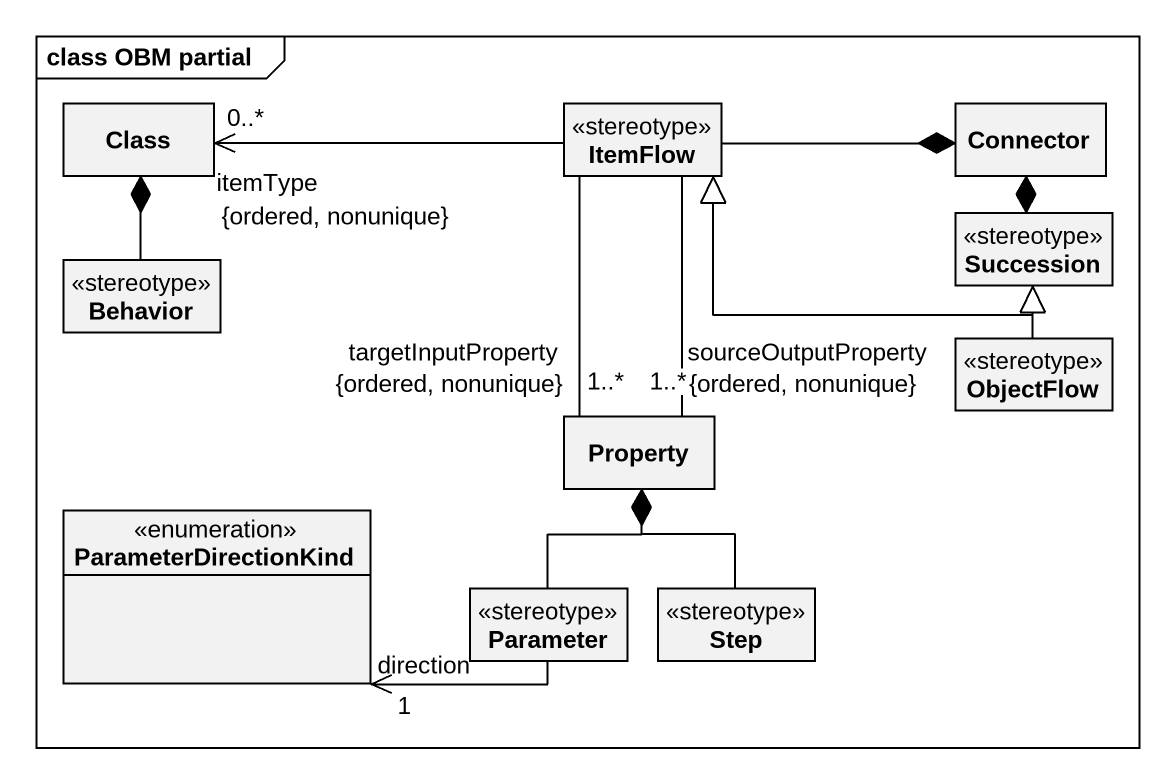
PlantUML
@startuml
mainframe class OBM partial
hide circle
hide empty members
class "Class" as Class_
class ItemFlow <<stereotype>>
class Connector
class Behavior <<stereotype>>
class Succession <<stereotype>>
class ObjectFlow <<stereotype>>
class Property
enum ParameterDirectionKind
class Parameter <<stereotype>>
class Step <<stereotype>>
ItemFlow -left-> "itemType\n{ordered, nonunique}\n0..*" Class_
ItemFlow -right-* Connector
ItemFlow -- "sourceOutputProperty\n1..*\n{ordered, nonunique}" Property
ItemFlow -- "targetInputProperty\n1..*\n{ordered, nonunique}" Property
Behavior -up-* Class_
Succession -up-* Connector
ObjectFlow -up-|> ItemFlow
ObjectFlow -up-|> Succession
ParameterDirectionKind "direction\n1" <-right- Parameter
Parameter -up-* Property
Step -up-* Property
@enduml
